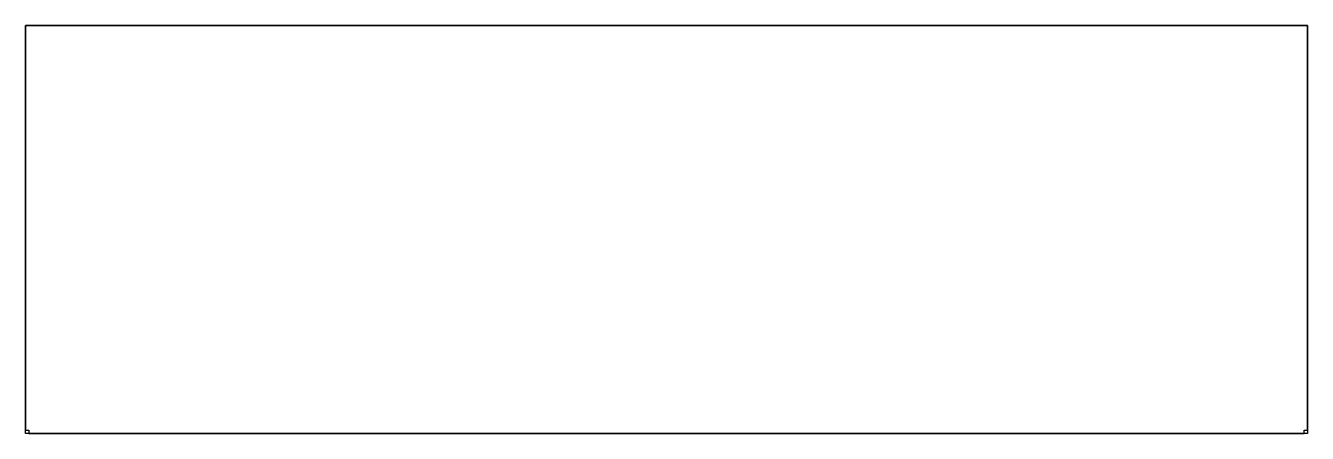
# Model space of a CAD drawing. Header units: millimetres. Extents: x -40.8 to 39.1, y -63.7 to -38.3.
import ezdxf

# ---------------------------------------------------------------- set-up
doc = ezdxf.new("R2010")
doc.units = ezdxf.units.MM
doc.layers.get('0').update_dxf_attribs({"linetype": 'CONTINUOUS'})

msp = doc.modelspace()

# ---------------------------------------------------------------- linework, layer by layer
for points in [[(38.85, -63.519), (39.05, -63.519), (39.05, -38.319), (-40.844, -38.319), (-40.844, -63.519), (-40.644, -63.519), (-40.644, -63.719), (38.85, -63.719)], [(-40.844, -38.319), (39.05, -38.319), (39.05, -63.719), (-40.844, -63.719)]]:
    msp.add_lwpolyline(points, close=True)

doc.saveas('drawing.dxf')
